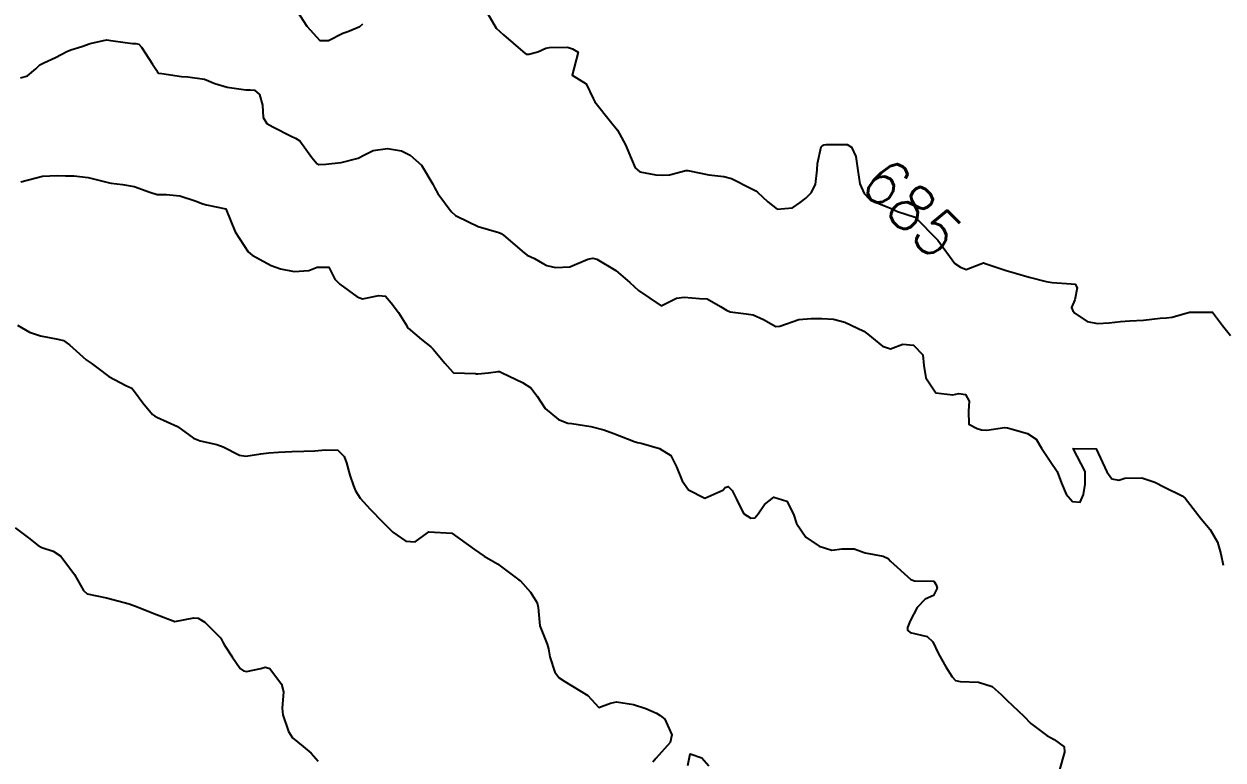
# Model space of a CAD drawing. Header units: metres. Extents: x 292545 to 299085, y 7450245 to 7463078.
# Drawn here: x 294904.9 to 295009.3, y 7462560.6 to 7462624.8 of the extents above; entities that cross this region are included whole.
import ezdxf
from ezdxf.enums import TextEntityAlignment as Align

# ---------------------------------------------------------------- set-up
doc = ezdxf.new("R2010")
doc.units = ezdxf.units.M
for name, color, linetype in [('Cotas', 45, 'Continuous'), ('Curvas de Nivel 1m', 11, 'Continuous'), ('Curvas de Nivel 5m', 15, 'Continuous')]:
    doc.layers.add(name, color=color, linetype=linetype)
doc.styles.add('Style-STANDARD', font='STANDARD.shx')

msp = doc.modelspace()

# ---------------------------------------------------------------- linework, layer by layer
at = {"layer": 'Curvas de Nivel 1m', "flags": 128}
for points, elevation in [([(294904.59, 7462620.07), (294905.2, 7462620.24), (294905.92, 7462620.85), (294906.25, 7462621.19), (294906.6, 7462621.38), (294907.61, 7462621.83), (294908.62, 7462622.35), (294908.95, 7462622.49), (294909.93, 7462622.8), (294910.63, 7462623.04), (294912.05, 7462623.36), (294912.63, 7462623.29), (294914.33, 7462623.05), (294914.63, 7462623.05), (294914.88, 7462623), (294915.12, 7462622.74), (294916.08, 7462621.25), (294916.41, 7462620.72), (294916.47, 7462620.6), (294916.59, 7462620.47), (294916.88, 7462620.43), (294918.59, 7462620.19), (294919.13, 7462620.16), (294920.59, 7462619.95), (294921.5, 7462619.58), (294922.58, 7462619.25), (294924.18, 7462619.03), (294924.58, 7462619.03), (294924.94, 7462618.99), (294925.39, 7462618.62), (294925.63, 7462617.68), (294925.7, 7462616.61), (294926.02, 7462616.09), (294926.53, 7462615.79), (294928.13, 7462614.99), (294928.53, 7462614.8), (294928.9, 7462614.58), (294929.94, 7462613.13), (294930.4, 7462612.56), (294930.5, 7462612.51), (294930.55, 7462612.51), (294931.17, 7462612.55), (294932.5, 7462612.7), (294933.96, 7462613.07), (294934.51, 7462613.36), (294935.27, 7462613.74), (294936.52, 7462613.91), (294937.75, 7462613.7), (294938.51, 7462613.33), (294939.48, 7462612.45), (294940.48, 7462610.8), (294940.65, 7462610.44), (294940.9, 7462610), (294942.06, 7462608.42), (294942.45, 7462608.08), (294943.57, 7462607.53), (294944.43, 7462607.12), (294946.22, 7462606.58), (294946.42, 7462606.51), (294946.62, 7462606.37), (294948.41, 7462604.81), (294948.69, 7462604.63), (294949.33, 7462604.34), (294950.01, 7462603.93), (294950.4, 7462603.73), (294951.16, 7462603.55), (294952.4, 7462603.61), (294953.96, 7462604.28), (294954.4, 7462604.36), (294954.76, 7462604.27), (294956.39, 7462603.28), (294957.62, 7462602.24), (294958.37, 7462601.55), (294960.35, 7462600.2), (294961.67, 7462600.88), (294962.36, 7462600.96), (294963.68, 7462600.85), (294964.36, 7462600.8), (294965.51, 7462600.14), (294966.03, 7462599.82), (294966.35, 7462599.69), (294967.74, 7462599.51), (294968.35, 7462599.42), (294969.25, 7462599.01), (294970.34, 7462598.41), (294970.68, 7462598.42), (294972.34, 7462599), (294973.41, 7462599.11), (294974.34, 7462599.09), (294975.34, 7462599.03), (294976.34, 7462598.79), (294977.99, 7462597.99), (294978.33, 7462597.75), (294979.61, 7462596.69), (294980.31, 7462596.46), (294981.4, 7462596.87), (294982.32, 7462596.78), (294983.12, 7462595.93), (294983.22, 7462595), (294983.38, 7462593.93), (294984.27, 7462592.62), (294985.73, 7462592.45), (294986.27, 7462592.56), (294986.85, 7462592.47), (294987.15, 7462591.89), (294987.1, 7462591.03), (294987.14, 7462589.89), (294987.87, 7462589.51), (294988.23, 7462589.42), (294988.71, 7462589.38), (294990.23, 7462589.6), (294990.49, 7462589.59), (294992.23, 7462589.09), (294993, 7462588.6), (294993.45, 7462587.81), (294994.2, 7462586.68), (294994.81, 7462585.79), (294995.19, 7462584.77), (294995.6, 7462583.79), (294996.16, 7462583.16), (294996.81, 7462583.12), (294997.11, 7462583.77), (294997.27, 7462584.67), (294997.25, 7462585.77), (294996.21, 7462587.78), (294998.21, 7462587.76), (294999.14, 7462585.75), (294999.58, 7462585.15), (295000.18, 7462585.01), (295000.71, 7462585.19), (295002.18, 7462585.23), (295003.32, 7462584.84), (295004.17, 7462584.42), (295005.69, 7462583.66), (295005.96, 7462583.46), (295006.16, 7462583.18), (295007.36, 7462581.65), (295008.13, 7462580.72), (295008.77, 7462579.63), (295009.08, 7462578.6), (295009.26, 7462577.62)], 686), ([(294904.62, 7462611), (294906.49, 7462611.49), (294907.76, 7462611.55), (294908.49, 7462611.53), (294909.21, 7462611.53), (294910.48, 7462611.37), (294912.32, 7462610.93), (294912.47, 7462610.9), (294913.45, 7462610.76), (294914.47, 7462610.59), (294915.85, 7462610.11), (294916.46, 7462609.89), (294917.28, 7462609.9), (294918.46, 7462609.77), (294919.79, 7462609.36), (294920.46, 7462609.1), (294920.78, 7462609), (294922.45, 7462608.65), (294923.25, 7462606.64), (294924.41, 7462604.92), (294924.75, 7462604.63), (294926.39, 7462603.73), (294927.21, 7462603.42), (294928.39, 7462603.2), (294929.68, 7462603.28), (294930.39, 7462603.56), (294931.41, 7462603.56), (294931.95, 7462602.54), (294932.38, 7462602.09), (294933.89, 7462600.98), (294934.36, 7462600.8), (294935.76, 7462601.1), (294936.36, 7462601.05), (294936.84, 7462600.48), (294937.48, 7462599.61), (294938.2, 7462598.46), (294938.24, 7462598.37), (294938.33, 7462598.25), (294939.49, 7462597.28), (294940.31, 7462596.63), (294940.5, 7462596.44), (294941.51, 7462595.21), (294942.21, 7462594.42), (294942.28, 7462594.38), (294944.19, 7462594.3), (294944.28, 7462594.29), (294944.39, 7462594.28), (294945.31, 7462594.38), (294946.17, 7462594.49), (294946.28, 7462594.48), (294946.52, 7462594.37), (294948.27, 7462593.53), (294949, 7462593.07), (294949.54, 7462592.33), (294950.25, 7462591.25), (294951.42, 7462590.31), (294952.23, 7462589.99), (294952.58, 7462589.95), (294954.23, 7462589.71), (294955.37, 7462589.4), (294956.22, 7462589.1), (294958.08, 7462588.36), (294958.21, 7462588.32), (294958.29, 7462588.31), (294958.61, 7462588.23), (294960.21, 7462587.79), (294961.18, 7462587.18), (294961.67, 7462586.19), (294962.17, 7462584.96), (294962.72, 7462584.17), (294964.16, 7462583.45), (294965.72, 7462584.14), (294965.92, 7462584.39), (294966.17, 7462584.46), (294966.53, 7462584.13), (294966.92, 7462583.36), (294967.51, 7462582.12), (294968.14, 7462581.7), (294968.5, 7462581.74), (294968.79, 7462582.1), (294969.34, 7462582.91), (294970.16, 7462583.53), (294971.28, 7462583.2), (294971.87, 7462582.06), (294972.13, 7462581.24), (294972.93, 7462580.05), (294974.11, 7462579.27), (294975.21, 7462578.92), (294976.1, 7462579.05), (294977.14, 7462579.05), (294978.1, 7462578.7), (294979.67, 7462578.4), (294980.1, 7462578.19), (294980.32, 7462577.97), (294982.08, 7462576.37), (294982.39, 7462576.26), (294984.08, 7462576.23), (294984.3, 7462575.92), (294984.37, 7462575.62), (294984.06, 7462574.97), (294983.33, 7462574.65), (294982.63, 7462573.94), (294982.03, 7462572.78), (294981.79, 7462572.19), (294981.79, 7462571.95), (294982.02, 7462571.76), (294983.49, 7462571.4), (294984.01, 7462570.94), (294984.5, 7462569.91), (294985.12, 7462568.77), (294985.69, 7462567.9), (294985.97, 7462567.59), (294986.37, 7462567.49), (294987.97, 7462567.43), (294989.17, 7462567.06), (294989.96, 7462566.37), (294990.45, 7462565.85), (294991.93, 7462564.46), (294992.53, 7462563.82), (294993.91, 7462562.78), (294994.56, 7462562.45), (294995.43, 7462561.79), (294995.45, 7462561.34), (294995.01, 7462559.79)], 687), ([(294904.33, 7462598.53), (294905.37, 7462597.9), (294906.32, 7462597.58), (294907.83, 7462597.31), (294908.32, 7462597.18), (294908.85, 7462596.81), (294910.3, 7462595.51), (294910.72, 7462595.21), (294911.32, 7462594.78), (294912.28, 7462594.04), (294913.76, 7462593.26), (294914.27, 7462593.02), (294914.5, 7462592.75), (294915.23, 7462591.76), (294916.08, 7462590.73), (294916.24, 7462590.62), (294916.44, 7462590.52), (294918.23, 7462589.71), (294919.65, 7462588.69), (294920.21, 7462588.45), (294921.68, 7462588.13), (294922.21, 7462587.92), (294923.64, 7462587.19), (294924.2, 7462587.1), (294925.51, 7462587.31), (294926.2, 7462587.39), (294927.05, 7462587.45), (294928.2, 7462587.51), (294929.23, 7462587.54), (294930.2, 7462587.58), (294931.1, 7462587.65), (294932.2, 7462587.63), (294932.76, 7462587.09), (294932.95, 7462586.53), (294933.25, 7462585.45), (294933.57, 7462584.52), (294933.74, 7462584.1), (294934.15, 7462583.46), (294935.03, 7462582.5), (294936.13, 7462581.37), (294936.98, 7462580.48), (294938.11, 7462579.72), (294938.93, 7462579.64), (294940.02, 7462580.44), (294940.12, 7462580.51), (294942.12, 7462580.42), (294944.1, 7462578.98), (294944.94, 7462578.39), (294945.69, 7462577.97), (294946.09, 7462577.75), (294947.97, 7462576.35), (294948.07, 7462576.27), (294948.98, 7462575.26), (294949.56, 7462574.33), (294949.64, 7462573.93), (294949.78, 7462572.33), (294950.02, 7462571.75), (294950.43, 7462570.75), (294950.53, 7462570.32), (294950.67, 7462569.64), (294951.08, 7462568.31), (294951.48, 7462567.81), (294951.96, 7462567.49), (294953.95, 7462566.28), (294954.91, 7462565.23), (294955.95, 7462565.6), (294956.46, 7462565.73), (294957.95, 7462565.5), (294959.02, 7462565.14), (294959.94, 7462564.72), (294960.27, 7462564.54), (294960.66, 7462564.2), (294961.28, 7462562.83), (294961.14, 7462562.19), (294959.89, 7462560.77), (294959.63, 7462560.46)], 688), ([(294904.12, 7462580.87), (294905.26, 7462580), (294906.11, 7462579.33), (294906.42, 7462579.16), (294907.43, 7462578.83), (294908.1, 7462578.4), (294909.27, 7462576.81), (294910.06, 7462575.42), (294910.39, 7462575.13), (294912.05, 7462574.77), (294914.05, 7462574.24), (294914.81, 7462573.97), (294916.03, 7462573.48), (294918.02, 7462572.7), (294919.68, 7462573.03), (294920.03, 7462573.01), (294920.61, 7462572.67), (294922.01, 7462571.26), (294922.22, 7462570.87), (294922.33, 7462570.66), (294922.99, 7462569.64), (294923.69, 7462568.63), (294923.98, 7462568.43), (294924.25, 7462568.36), (294925.51, 7462568.61), (294925.87, 7462568.73), (294925.98, 7462568.72), (294926.29, 7462568.61), (294927.3, 7462567.26), (294927.47, 7462566.59), (294927.36, 7462565.18), (294927.4, 7462564.6), (294927.91, 7462563.12), (294928.26, 7462562.58), (294929.17, 7462561.84), (294929.89, 7462561.25), (294930.48, 7462560.55)], 689), ([(294962.68, 7462560.17), (294962.87, 7462561.19), (294963.89, 7462560.85), (294964.49, 7462560.15)], 688)]:
    msp.add_lwpolyline(points, dxfattribs=dict(at, elevation=elevation))
at = {"layer": 'Curvas de Nivel 5m', "elevation": 685, "flags": 128}
for points in [[(294928.66, 7462625.87), (294929.51, 7462624.57), (294930.63, 7462623.31), (294931.4, 7462623.31), (294932.64, 7462623.94), (294933.06, 7462624.11), (294934.11, 7462624.52), (294934.39, 7462624.77)], [(294945.05, 7462625.99), (294945.99, 7462624.38), (294946.63, 7462623.81), (294948.32, 7462622.34), (294948.47, 7462622.2), (294948.61, 7462622.13), (294948.82, 7462622.13), (294949.61, 7462622.33), (294950.32, 7462622.63), (294950.62, 7462622.69), (294952.2, 7462622.73), (294952.62, 7462622.58), (294953.11, 7462622.29), (294952.59, 7462620.3), (294953.83, 7462619.53), (294954.43, 7462618.27), (294954.57, 7462617.98), (294955.94, 7462616.26), (294956.54, 7462615.49), (294957.25, 7462614.24), (294957.76, 7462612.98), (294958.08, 7462612.23), (294958.49, 7462611.88), (294959.88, 7462611.6), (294960.49, 7462611.57), (294961.07, 7462611.61), (294962.49, 7462611.99), (294962.68, 7462611.99), (294964.49, 7462611.61), (294965.8, 7462611.46), (294966.48, 7462611.28), (294968.18, 7462610.41), (294968.47, 7462610.27), (294968.58, 7462610.22), (294968.72, 7462610.11), (294969.62, 7462609.25), (294970.46, 7462608.61), (294971.78, 7462608.74), (294972.46, 7462609.21), (294972.93, 7462609.59), (294973.4, 7462610.05), (294973.77, 7462610.76), (294973.93, 7462612.05), (294973.95, 7462612.59), (294974.28, 7462614.04), (294974.39, 7462614.18), (294974.52, 7462614.22), (294974.74, 7462614.25), (294976.53, 7462614.25), (294976.91, 7462614.01), (294977.29, 7462613.22), (294977.47, 7462612), (294977.64, 7462610.84), (294978.01, 7462609.99), (294978.47, 7462609.49), (294979.36, 7462609.09), (294980.46, 7462608.65), (294980.92, 7462608.43), (294982.45, 7462607.94), (294984.42, 7462605.92), (294985.91, 7462603.9), (294986.4, 7462603.56), (294986.91, 7462603.38), (294988.17, 7462603.87), (294988.4, 7462603.94), (294988.65, 7462603.87), (294990.39, 7462603.28), (294991.18, 7462603.04), (294992.39, 7462602.71), (294993.86, 7462602.33), (294994.38, 7462602.24), (294996.03, 7462602.13), (294996.38, 7462602.08), (294996.55, 7462601.78), (294996.36, 7462600.74), (294996.08, 7462600.06), (294996.18, 7462599.78), (294996.35, 7462599.57), (294997.42, 7462598.84), (294998.34, 7462598.68), (294999.36, 7462598.72), (295000.34, 7462598.84), (295001.16, 7462598.9), (295002.35, 7462598.95), (295003.78, 7462599.12), (295004.35, 7462599.16), (295004.82, 7462599.21), (295006.35, 7462599.66), (295008.35, 7462599.64), (295009.21, 7462598.49), (295009.92, 7462597.62)]]:
    msp.add_lwpolyline(points, dxfattribs=at)

# ---------------------------------------------------------------- texts
at = {"layer": 'Cotas', "style": 'Style-STANDARD'}
msp.add_text('685', height=4, rotation=315.1724, dxfattribs=at).set_placement((294982.17, 7462608.73, 685), align=Align.MIDDLE_CENTER)

doc.saveas('drawing.dxf')
